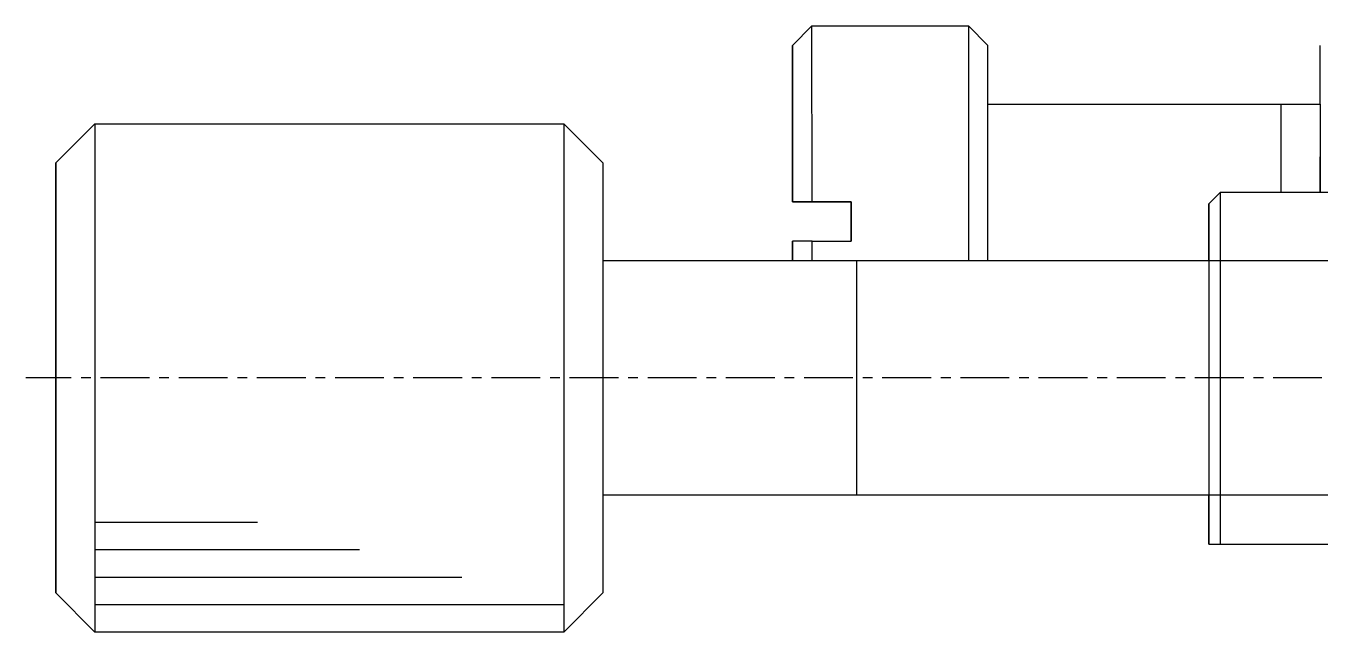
# Model space of a CAD drawing. Extents: x 73 to 304, y 18 to 225.
# Drawn here: x 73.27 to 106.38, y 69.35 to 84.85 of the extents above; entities that cross this region are included whole.
import ezdxf

# ---------------------------------------------------------------- set-up
doc = ezdxf.new("R2010")
doc.units = 0
doc.linetypes.add('CENTER', pattern=[2, 1.25, -0.25, 0.25, -0.25])
doc.layers.get('0').update_dxf_attribs({"linetype": 'CONTINUOUS'})
doc.layers.add('CENTER', color=1, linetype='CENTER')

msp = doc.modelspace()

# ---------------------------------------------------------------- linework, layer by layer
at = {"color": 7, "linetype": 'CONTINUOUS'}
for p, q in [((92.878039, 84.348982), (93.378039, 84.848982)), ((93.378039, 84.848982), (97.378039, 84.848982)), ((93.378133, 80.348982), (93.378039, 84.848982)), ((97.378039, 84.848982), (97.378134, 79.848982)), ((97.378039, 84.848982), (97.878039, 84.348982)), ((92.877954, 80.348982), (92.878039, 84.348982)), ((92.878039, 84.348982), (92.878124, 80.348982)), ((97.878124, 79.848982), (97.878039, 84.348982)), ((106.37785, 82.848982), (106.377887, 84.348982)), ((106.377887, 84.348982), (106.37821, 84.348982)), ((97.878102, 82.848982), (105.378039, 82.848982)), ((105.378094, 80.598982), (105.378039, 82.848982)), ((105.378048, 82.848982), (106.378048, 82.848982)), ((105.378103, 80.598982), (105.378048, 82.848982)), ((106.378048, 82.848982), (106.378103, 80.598982)), ((74.028732, 81.348982), (75.028732, 82.348982)), ((75.028732, 82.348982), (87.028732, 82.348982)), ((87.028732, 82.348982), (88.028732, 81.348982)), ((106.378209, 80.598982), (106.378181, 81.498982)), ((103.528732, 80.298982), (103.828732, 80.598982)), ((103.828732, 80.598982), (108.528726, 80.598982)), ((103.828773, 71.598982), (103.828732, 80.598982)), ((93.377944, 80.348982), (92.877954, 80.348982)), ((92.878124, 80.348982), (92.877954, 80.348982)), ((92.878124, 80.348982), (93.378133, 80.348982)), ((93.377944, 80.348982), (94.377944, 80.348982)), ((94.378133, 80.348982), (93.378133, 80.348982)), ((94.377944, 80.348982), (94.378133, 80.348982)), ((94.377944, 80.348982), (94.377944, 79.348982)), ((94.378133, 79.348982), (94.378133, 80.348982)), ((103.52867, 78.848982), (103.528732, 80.298982)), ((103.528732, 80.298982), (103.528757, 71.598982)), ((97.378134, 79.848982), (97.378132, 78.848982)), ((97.878122, 78.848982), (97.878124, 79.848982)), ((92.877955, 78.848982), (92.877954, 79.348982)), ((92.877954, 79.348982), (92.878124, 79.348982)), ((92.878124, 79.348982), (92.878122, 78.848982)), ((93.378133, 79.348982), (92.878124, 79.348982)), ((93.378132, 78.848982), (93.378133, 79.348982)), ((93.378133, 79.348982), (94.378133, 79.348982)), ((88.02882, 78.848982), (94.533732, 78.848982)), ((94.523732, 78.848982), (108.528796, 78.848982)), ((94.533732, 72.848982), (88.02882, 72.848982)), ((108.528796, 72.848982), (94.523732, 72.848982)), ((103.528707, 71.598982), (103.52867, 72.848982)), ((103.528757, 71.598982), (103.828773, 71.598982)), ((103.828773, 71.598982), (108.528767, 71.598982)), ((75.028732, 69.348982), (74.028732, 70.348982)), ((88.028732, 70.348982), (87.028732, 69.348982)), ((87.028732, 69.348982), (75.028732, 69.348982))]:
    msp.add_line(p, q, dxfattribs=at)
at = {"color": 9, "linetype": 'CONTINUOUS'}
for p, q in [((94.528789, 75.821812), (94.528732, 78.848982)), ((94.528732, 72.848982), (94.528789, 75.821812))]:
    msp.add_line(p, q, dxfattribs=at)
at = {"color": 3, "linetype": 'CONTINUOUS'}
for p, q in [((79.191426, 72.148982), (75.028732, 72.148982)), ((81.803861, 71.448982), (75.028732, 71.448982)), ((84.416297, 70.748982), (75.028732, 70.748982)), ((87.028732, 70.048982), (75.028732, 70.048982))]:
    msp.add_line(p, q, dxfattribs=at)
at = {"color": 7, "linetype": 'CONTINUOUS'}
for points in [[(75.028982, 82.349, 0), (75.028982, 82.347, 0), (75.028982, 82.3412, 0), (75.028982, 82.3314, 0), (75.028982, 82.3177, 0), (75.028982, 82.3001, 0), (75.028982, 82.2786, 0), (75.028982, 82.2533, 0), (75.028982, 82.2241, 0), (75.028982, 82.1911, 0), (75.028982, 82.1542, 0), (75.028982, 82.1136, 0), (75.028982, 82.0691, 0), (75.028982, 82.0209, 0), (75.028982, 81.9691, 0), (75.028982, 81.9135, 0), (75.028982, 81.8542, 0), (75.028982, 81.7914, 0), (75.028982, 81.7249, 0), (75.028982, 81.655, 0), (75.028982, 81.5815, 0), (75.028982, 81.5046, 0), (75.028982, 81.4243, 0), (75.028982, 81.3406, 0), (75.028982, 81.2536, 0), (75.028982, 81.1633, 0), (75.028982, 81.0699, 0), (75.028982, 80.9733, 0), (75.028982, 80.8736, 0), (75.028982, 80.7709, 0), (75.028982, 80.6652, 0), (75.028982, 80.5566, 0), (75.028982, 80.4452, 0), (75.028982, 80.331, 0), (75.028982, 80.2142, 0), (75.028982, 80.0946, 0), (75.028982, 79.9726, 0), (75.028982, 79.848, 0), (75.028982, 79.7211, 0), (75.028982, 79.5918, 0), (75.028982, 79.4602, 0), (75.028982, 79.3265, 0), (75.028982, 79.1907, 0), (75.028982, 79.0529, 0), (75.028982, 78.9131, 0), (75.028982, 78.7715, 0), (75.028982, 78.6281, 0), (75.028982, 78.4831, 0), (75.028982, 78.3365, 0), (75.028982, 78.1883, 0), (75.028982, 78.0388, 0), (75.028982, 77.8879, 0), (75.028982, 77.7359, 0), (75.028982, 77.5826, 0), (75.028982, 77.4284, 0), (75.028982, 77.2732, 0), (75.028982, 77.1171, 0), (75.028982, 76.9602, 0), (75.028982, 76.8027, 0), (75.028982, 76.6447, 0), (75.028982, 76.4861, 0), (75.028982, 76.3272, 0), (75.028982, 76.1679, 0), (75.028982, 76.0085, 0), (75.028982, 75.849, 0), (75.028982, 75.6895, 0), (75.028982, 75.53, 0), (75.028982, 75.3708, 0), (75.028982, 75.2119, 0), (75.028982, 75.0533, 0), (75.028982, 74.8952, 0), (75.028982, 74.7377, 0), (75.028982, 74.5809, 0), (75.028982, 74.4248, 0), (75.028982, 74.2696, 0), (75.028982, 74.1153, 0), (75.028982, 73.9621, 0), (75.028982, 73.81, 0), (75.028982, 73.6592, 0), (75.028982, 73.5096, 0), (75.028982, 73.3615, 0), (75.028982, 73.2149, 0), (75.028982, 73.0698, 0), (75.028982, 72.9265, 0), (75.028982, 72.7849, 0), (75.028982, 72.6451, 0), (75.028982, 72.5073, 0), (75.028982, 72.3715, 0), (75.028982, 72.2377, 0), (75.028982, 72.1062, 0), (75.028982, 71.9769, 0), (75.028982, 71.8499, 0), (75.028982, 71.7254, 0), (75.028982, 71.6033, 0), (75.028982, 71.4838, 0), (75.028982, 71.3669, 0), (75.028982, 71.2527, 0), (75.028982, 71.1413, 0), (75.028982, 71.0328, 0), (75.028982, 70.9271, 0), (75.028982, 70.8244, 0), (75.028982, 70.7247, 0), (75.028982, 70.6281, 0), (75.028982, 70.5346, 0), (75.028982, 70.4444, 0), (75.028982, 70.3574, 0), (75.028982, 70.2737, 0), (75.028982, 70.1934, 0), (75.028982, 70.1165, 0), (75.028982, 70.043, 0), (75.028982, 69.973, 0), (75.028982, 69.9066, 0), (75.028982, 69.8437, 0), (75.028982, 69.7845, 0), (75.028982, 69.7289, 0), (75.028982, 69.677, 0), (75.028982, 69.6288, 0), (75.028982, 69.5844, 0), (75.028982, 69.5438, 0), (75.028982, 69.5069, 0), (75.028982, 69.4739, 0), (75.028982, 69.4447, 0), (75.028982, 69.4193, 0), (75.028982, 69.3979, 0), (75.028982, 69.3803, 0), (75.028982, 69.3666, 0), (75.028982, 69.3568, 0), (75.028982, 69.3509, 0), (75.028982, 69.349, 0)], [(87.028982, 82.349, 0), (87.028982, 82.3485, 0), (87.028982, 82.347, 0), (87.028982, 82.3445, 0), (87.028982, 82.3411, 0), (87.028982, 82.3366, 0), (87.028982, 82.3312, 0), (87.028982, 82.3247, 0), (87.028982, 82.3173, 0), (87.028982, 82.3089, 0), (87.028982, 82.2995, 0), (87.028982, 82.2892, 0), (87.028982, 82.2778, 0), (87.028982, 82.2655, 0), (87.028982, 82.2522, 0), (87.028982, 82.2379, 0), (87.028982, 82.2226, 0), (87.028982, 82.2064, 0), (87.028982, 82.1892, 0), (87.028982, 82.1711, 0), (87.028982, 82.1519, 0), (87.028982, 82.1319, 0), (87.028982, 82.1108, 0), (87.028982, 82.0888, 0), (87.028982, 82.0659, 0), (87.028982, 82.042, 0), (87.028982, 82.0172, 0), (87.028982, 81.9914, 0), (87.028982, 81.9647, 0), (87.028982, 81.937, 0), (87.028982, 81.9085, 0), (87.028982, 81.879, 0), (87.028982, 81.8486, 0), (87.028982, 81.8172, 0), (87.028982, 81.785, 0), (87.028982, 81.7519, 0), (87.028982, 81.7178, 0), (87.028982, 81.6829, 0), (87.028982, 81.6471, 0), (87.028982, 81.6104, 0), (87.028982, 81.5728, 0), (87.028982, 81.5343, 0), (87.028982, 81.495, 0), (87.028982, 81.4548, 0), (87.028982, 81.4138, 0), (87.028982, 81.3719, 0), (87.028982, 81.3292, 0), (87.028982, 81.2856, 0), (87.028982, 81.2412, 0), (87.028982, 81.196, 0), (87.028982, 81.15, 0), (87.028982, 81.1032, 0), (87.028982, 81.0555, 0), (87.028982, 81.0071, 0), (87.028982, 80.9579, 0), (87.028982, 80.9079, 0), (87.028982, 80.8572, 0), (87.028982, 80.8057, 0), (87.028982, 80.7534, 0), (87.028982, 80.7004, 0), (87.028982, 80.6466, 0), (87.028982, 80.5921, 0), (87.028982, 80.5369, 0), (87.028982, 80.481, 0), (87.028982, 80.4243, 0), (87.028982, 80.367, 0), (87.028982, 80.309, 0), (87.028982, 80.2503, 0), (87.028982, 80.1909, 0), (87.028982, 80.1309, 0), (87.028982, 80.0702, 0), (87.028982, 80.0088, 0), (87.028982, 79.9469, 0), (87.028982, 79.8843, 0), (87.028982, 79.8211, 0), (87.028982, 79.7573, 0), (87.028982, 79.6929, 0), (87.028982, 79.6279, 0), (87.028982, 79.5623, 0), (87.028982, 79.4962, 0), (87.028982, 79.4295, 0), (87.028982, 79.3623, 0), (87.028982, 79.2945, 0), (87.028982, 79.2263, 0), (87.028982, 79.1575, 0), (87.028982, 79.0881, 0), (87.028982, 79.0183, 0), (87.028982, 78.9481, 0), (87.028982, 78.8773, 0), (87.028982, 78.8061, 0), (87.028982, 78.7344, 0), (87.028982, 78.6623, 0), (87.028982, 78.5898, 0), (87.028982, 78.5168, 0), (87.028982, 78.4435, 0), (87.028982, 78.3697, 0), (87.028982, 78.2956, 0), (87.028982, 78.2211, 0), (87.028982, 78.1462, 0), (87.028982, 78.071, 0), (87.028982, 77.9954, 0), (87.028982, 77.9195, 0), (87.028982, 77.8433, 0), (87.028982, 77.7668, 0), (87.028982, 77.69, 0), (87.028982, 77.6129, 0), (87.028982, 77.5356, 0), (87.028982, 77.458, 0), (87.028982, 77.3801, 0), (87.028982, 77.302, 0), (87.028982, 77.2237, 0), (87.028982, 77.1452, 0), (87.028982, 77.0665, 0), (87.028982, 76.9876, 0), (87.028982, 76.9085, 0), (87.028982, 76.8293, 0), (87.028982, 76.7499, 0), (87.028982, 76.6704, 0), (87.028982, 76.5908, 0), (87.028982, 76.511, 0), (87.028982, 76.4311, 0), (87.028982, 76.3512, 0), (87.028982, 76.2712, 0), (87.028982, 76.1911, 0), (87.028982, 76.1109, 0), (87.028982, 76.0308, 0), (87.028982, 75.9506, 0), (87.028982, 75.8703, 0), (87.028982, 75.7901, 0)], [(74.028982, 81.349, 0), (74.028982, 81.3473, 0), (74.028982, 81.3424, 0), (74.028982, 81.3341, 0), (74.028982, 81.3225, 0), (74.028982, 81.3076, 0), (74.028982, 81.2895, 0), (74.028982, 81.268, 0), (74.028982, 81.2433, 0), (74.028982, 81.2154, 0), (74.028982, 81.1842, 0), (74.028982, 81.1498, 0), (74.028982, 81.1122, 0), (74.028982, 81.0714, 0), (74.028982, 81.0275, 0), (74.028982, 80.9805, 0), (74.028982, 80.9303, 0), (74.028982, 80.8772, 0), (74.028982, 80.821, 0), (74.028982, 80.7617, 0), (74.028982, 80.6996, 0), (74.028982, 80.6345, 0), (74.028982, 80.5665, 0), (74.028982, 80.4957, 0), (74.028982, 80.4221, 0), (74.028982, 80.3457, 0), (74.028982, 80.2667, 0), (74.028982, 80.1849, 0), (74.028982, 80.1006, 0), (74.028982, 80.0137, 0), (74.028982, 79.9243, 0), (74.028982, 79.8324, 0), (74.028982, 79.7381, 0), (74.028982, 79.6415, 0), (74.028982, 79.5426, 0), (74.028982, 79.4415, 0), (74.028982, 79.3382, 0), (74.028982, 79.2328, 0), (74.028982, 79.1254, 0), (74.028982, 79.016, 0), (74.028982, 78.9047, 0), (74.028982, 78.7915, 0), (74.028982, 78.6766, 0), (74.028982, 78.56, 0), (74.028982, 78.4417, 0), (74.028982, 78.3219, 0), (74.028982, 78.2006, 0), (74.028982, 78.0778, 0), (74.028982, 77.9538, 0), (74.028982, 77.8284, 0), (74.028982, 77.7019, 0), (74.028982, 77.5743, 0), (74.028982, 77.4456, 0), (74.028982, 77.3159, 0), (74.028982, 77.1854, 0), (74.028982, 77.0541, 0), (74.028982, 76.922, 0), (74.028982, 76.7893, 0), (74.028982, 76.656, 0), (74.028982, 76.5222, 0), (74.028982, 76.3881, 0), (74.028982, 76.2536, 0), (74.028982, 76.1189, 0), (74.028982, 75.984, 0), (74.028982, 75.849, 0), (74.028982, 75.714, 0), (74.028982, 75.5791, 0), (74.028982, 75.4444, 0), (74.028982, 75.3099, 0), (74.028982, 75.1757, 0), (74.028982, 75.042, 0), (74.028982, 74.9087, 0), (74.028982, 74.776, 0), (74.028982, 74.6439, 0), (74.028982, 74.5126, 0), (74.028982, 74.382, 0), (74.028982, 74.2524, 0), (74.028982, 74.1237, 0), (74.028982, 73.9961, 0), (74.028982, 73.8695, 0), (74.028982, 73.7442, 0), (74.028982, 73.6201, 0), (74.028982, 73.4974, 0), (74.028982, 73.3761, 0), (74.028982, 73.2563, 0), (74.028982, 73.138, 0), (74.028982, 73.0214, 0), (74.028982, 72.9065, 0), (74.028982, 72.7933, 0), (74.028982, 72.682, 0), (74.028982, 72.5726, 0), (74.028982, 72.4652, 0), (74.028982, 72.3598, 0), (74.028982, 72.2565, 0), (74.028982, 72.1554, 0), (74.028982, 72.0565, 0), (74.028982, 71.9599, 0), (74.028982, 71.8656, 0), (74.028982, 71.7737, 0), (74.028982, 71.6843, 0), (74.028982, 71.5974, 0), (74.028982, 71.513, 0), (74.028982, 71.4313, 0), (74.028982, 71.3522, 0), (74.028982, 71.2759, 0), (74.028982, 71.2023, 0), (74.028982, 71.1314, 0), (74.028982, 71.0635, 0), (74.028982, 70.9984, 0), (74.028982, 70.9362, 0), (74.028982, 70.877, 0), (74.028982, 70.8208, 0), (74.028982, 70.7676, 0), (74.028982, 70.7175, 0), (74.028982, 70.6705, 0), (74.028982, 70.6266, 0), (74.028982, 70.5858, 0), (74.028982, 70.5482, 0), (74.028982, 70.5138, 0), (74.028982, 70.4826, 0), (74.028982, 70.4546, 0), (74.028982, 70.4299, 0), (74.028982, 70.4085, 0), (74.028982, 70.3903, 0), (74.028982, 70.3755, 0), (74.028982, 70.3639, 0), (74.028982, 70.3556, 0), (74.028982, 70.3506, 0), (74.028982, 70.349, 0)], [(74.028982, 75.8988, 0), (74.028982, 75.9659, 0), (74.028982, 76.033, 0), (74.028982, 76.1, 0), (74.028982, 76.167, 0), (74.028982, 76.234, 0), (74.028982, 76.3009, 0), (74.028982, 76.3678, 0), (74.028982, 76.4345, 0), (74.028982, 76.5012, 0), (74.028982, 76.5678, 0), (74.028982, 76.6343, 0), (74.028982, 76.7006, 0), (74.028982, 76.7668, 0), (74.028982, 76.8329, 0), (74.028982, 76.8989, 0), (74.028982, 76.9647, 0), (74.028982, 77.0303, 0), (74.028982, 77.0958, 0), (74.028982, 77.161, 0), (74.028982, 77.2261, 0), (74.028982, 77.291, 0), (74.028982, 77.3556, 0), (74.028982, 77.42, 0), (74.028982, 77.4842, 0), (74.028982, 77.5482, 0), (74.028982, 77.6119, 0), (74.028982, 77.6753, 0), (74.028982, 77.7384, 0), (74.028982, 77.8013, 0), (74.028982, 77.8639, 0), (74.028982, 77.9262, 0), (74.028982, 77.9882, 0), (74.028982, 78.0498, 0), (74.028982, 78.1112, 0), (74.028982, 78.1722, 0), (74.028982, 78.2328, 0), (74.028982, 78.2931, 0), (74.028982, 78.3531, 0), (74.028982, 78.4126, 0), (74.028982, 78.4718, 0), (74.028982, 78.5306, 0), (74.028982, 78.589, 0), (74.028982, 78.6469, 0), (74.028982, 78.7045, 0), (74.028982, 78.7616, 0), (74.028982, 78.8183, 0), (74.028982, 78.8746, 0), (74.028982, 78.9304, 0), (74.028982, 78.9858, 0), (74.028982, 79.0407, 0), (74.028982, 79.0951, 0), (74.028982, 79.149, 0), (74.028982, 79.2024, 0), (74.028982, 79.2554, 0), (74.028982, 79.3078, 0), (74.028982, 79.3597, 0), (74.028982, 79.4111, 0), (74.028982, 79.462, 0), (74.028982, 79.5123, 0), (74.028982, 79.5621, 0), (74.028982, 79.6113, 0), (74.028982, 79.66, 0), (74.028982, 79.7081, 0), (74.028982, 79.7556, 0), (74.028982, 79.8025, 0), (74.028982, 79.8489, 0), (74.028982, 79.8947, 0), (74.028982, 79.9398, 0), (74.028982, 79.9844, 0), (74.028982, 80.0283, 0), (74.028982, 80.0716, 0), (74.028982, 80.1143, 0), (74.028982, 80.1563, 0), (74.028982, 80.1977, 0), (74.028982, 80.2385, 0), (74.028982, 80.2786, 0), (74.028982, 80.3181, 0), (74.028982, 80.3568, 0), (74.028982, 80.3949, 0), (74.028982, 80.4324, 0), (74.028982, 80.4691, 0), (74.028982, 80.5052, 0), (74.028982, 80.5406, 0), (74.028982, 80.5752, 0), (74.028982, 80.6092, 0), (74.028982, 80.6425, 0), (74.028982, 80.675, 0), (74.028982, 80.7068, 0), (74.028982, 80.7379, 0), (74.028982, 80.7683, 0), (74.028982, 80.798, 0), (74.028982, 80.8269, 0), (74.028982, 80.855, 0), (74.028982, 80.8825, 0), (74.028982, 80.9091, 0), (74.028982, 80.935, 0), (74.028982, 80.9602, 0), (74.028982, 80.9846, 0), (74.028982, 81.0082, 0), (74.028982, 81.0311, 0), (74.028982, 81.0532, 0), (74.028982, 81.0745, 0), (74.028982, 81.0951, 0), (74.028982, 81.1148, 0), (74.028982, 81.1338, 0), (74.028982, 81.152, 0), (74.028982, 81.1694, 0), (74.028982, 81.186, 0), (74.028982, 81.2018, 0), (74.028982, 81.2169, 0), (74.028982, 81.2311, 0), (74.028982, 81.2445, 0), (74.028982, 81.2571, 0), (74.028982, 81.2689, 0), (74.028982, 81.2799, 0), (74.028982, 81.2901, 0), (74.028982, 81.2995, 0), (74.028982, 81.3081, 0), (74.028982, 81.3158, 0), (74.028982, 81.3228, 0), (74.028982, 81.3289, 0), (74.028982, 81.3342, 0), (74.028982, 81.3387, 0), (74.028982, 81.3424, 0), (74.028982, 81.3453, 0), (74.028982, 81.3473, 0), (74.028982, 81.3486, 0), (74.028982, 81.349, 0)], [(88.028982, 81.349, 0), (88.028982, 81.3486, 0), (88.028982, 81.3473, 0), (88.028982, 81.3452, 0), (88.028982, 81.3423, 0), (88.028982, 81.3385, 0), (88.028982, 81.3339, 0), (88.028982, 81.3285, 0), (88.028982, 81.3222, 0), (88.028982, 81.3151, 0), (88.028982, 81.3071, 0), (88.028982, 81.2984, 0), (88.028982, 81.2888, 0), (88.028982, 81.2783, 0), (88.028982, 81.2671, 0), (88.028982, 81.255, 0), (88.028982, 81.2421, 0), (88.028982, 81.2283, 0), (88.028982, 81.2138, 0), (88.028982, 81.1984, 0), (88.028982, 81.1822, 0), (88.028982, 81.1652, 0), (88.028982, 81.1474, 0), (88.028982, 81.1288, 0), (88.028982, 81.1094, 0), (88.028982, 81.0892, 0), (88.028982, 81.0682, 0), (88.028982, 81.0464, 0), (88.028982, 81.0238, 0), (88.028982, 81.0004, 0), (88.028982, 80.9762, 0), (88.028982, 80.9512, 0), (88.028982, 80.9255, 0), (88.028982, 80.899, 0), (88.028982, 80.8717, 0), (88.028982, 80.8437, 0), (88.028982, 80.8149, 0), (88.028982, 80.7853, 0), (88.028982, 80.755, 0), (88.028982, 80.724, 0), (88.028982, 80.6922, 0), (88.028982, 80.6596, 0), (88.028982, 80.6263, 0), (88.028982, 80.5923, 0), (88.028982, 80.5576, 0), (88.028982, 80.5222, 0), (88.028982, 80.486, 0), (88.028982, 80.4492, 0), (88.028982, 80.4116, 0), (88.028982, 80.3734, 0), (88.028982, 80.3344, 0), (88.028982, 80.2948, 0), (88.028982, 80.2545, 0), (88.028982, 80.2135, 0), (88.028982, 80.1719, 0), (88.028982, 80.1296, 0), (88.028982, 80.0866, 0), (88.028982, 80.043, 0), (88.028982, 79.9988, 0), (88.028982, 79.9539, 0), (88.028982, 79.9085, 0), (88.028982, 79.8623, 0), (88.028982, 79.8156, 0), (88.028982, 79.7683, 0), (88.028982, 79.7204, 0), (88.028982, 79.6719, 0), (88.028982, 79.6228, 0), (88.028982, 79.5731, 0), (88.028982, 79.5229, 0), (88.028982, 79.4721, 0), (88.028982, 79.4207, 0), (88.028982, 79.3688, 0), (88.028982, 79.3164, 0), (88.028982, 79.2634, 0), (88.028982, 79.21, 0), (88.028982, 79.156, 0), (88.028982, 79.1015, 0), (88.028982, 79.0465, 0), (88.028982, 78.991, 0), (88.028982, 78.9351, 0), (88.028982, 78.8787, 0), (88.028982, 78.8218, 0), (88.028982, 78.7644, 0), (88.028982, 78.7066, 0), (88.028982, 78.6484, 0), (88.028982, 78.5898, 0), (88.028982, 78.5307, 0), (88.028982, 78.4713, 0), (88.028982, 78.4114, 0), (88.028982, 78.3511, 0), (88.028982, 78.2905, 0), (88.028982, 78.2295, 0), (88.028982, 78.1681, 0), (88.028982, 78.1064, 0), (88.028982, 78.0443, 0), (88.028982, 77.9819, 0), (88.028982, 77.9192, 0), (88.028982, 77.8561, 0), (88.028982, 77.7928, 0), (88.028982, 77.7291, 0), (88.028982, 77.6652, 0), (88.028982, 77.601, 0), (88.028982, 77.5365, 0), (88.028982, 77.4717, 0), (88.028982, 77.4068, 0), (88.028982, 77.3415, 0), (88.028982, 77.2761, 0), (88.028982, 77.2104, 0), (88.028982, 77.1445, 0), (88.028982, 77.0785, 0), (88.028982, 77.0122, 0), (88.028982, 76.9458, 0), (88.028982, 76.8792, 0), (88.028982, 76.8124, 0), (88.028982, 76.7455, 0), (88.028982, 76.6785, 0), (88.028982, 76.6113, 0), (88.028982, 76.544, 0), (88.028982, 76.4766, 0), (88.028982, 76.4091, 0), (88.028982, 76.3416, 0), (88.028982, 76.2739, 0), (88.028982, 76.2062, 0), (88.028982, 76.1385, 0), (88.028982, 76.0706, 0), (88.028982, 76.0028, 0), (88.028982, 75.9349, 0), (88.028982, 75.8671, 0), (88.028982, 75.7992, 0)], [(74.028982, 70.349, 0), (74.028982, 70.3494, 0), (74.028982, 70.3507, 0), (74.028982, 70.3528, 0), (74.028982, 70.3557, 0), (74.028982, 70.3595, 0), (74.028982, 70.3641, 0), (74.028982, 70.3695, 0), (74.028982, 70.3758, 0), (74.028982, 70.3829, 0), (74.028982, 70.3908, 0), (74.028982, 70.3996, 0), (74.028982, 70.4092, 0), (74.028982, 70.4196, 0), (74.028982, 70.4309, 0), (74.028982, 70.443, 0), (74.028982, 70.4559, 0), (74.028982, 70.4696, 0), (74.028982, 70.4842, 0), (74.028982, 70.4995, 0), (74.028982, 70.5157, 0), (74.028982, 70.5327, 0), (74.028982, 70.5505, 0), (74.028982, 70.5691, 0), (74.028982, 70.5886, 0), (74.028982, 70.6088, 0), (74.028982, 70.6298, 0), (74.028982, 70.6516, 0), (74.028982, 70.6742, 0), (74.028982, 70.6976, 0), (74.028982, 70.7218, 0), (74.028982, 70.7467, 0), (74.028982, 70.7725, 0), (74.028982, 70.799, 0), (74.028982, 70.8262, 0), (74.028982, 70.8543, 0), (74.028982, 70.8831, 0), (74.028982, 70.9126, 0), (74.028982, 70.9429, 0), (74.028982, 70.974, 0), (74.028982, 71.0058, 0), (74.028982, 71.0383, 0), (74.028982, 71.0716, 0), (74.028982, 71.1056, 0), (74.028982, 71.1403, 0), (74.028982, 71.1758, 0), (74.028982, 71.2119, 0), (74.028982, 71.2488, 0), (74.028982, 71.2863, 0), (74.028982, 71.3246, 0), (74.028982, 71.3635, 0), (74.028982, 71.4032, 0), (74.028982, 71.4435, 0), (74.028982, 71.4844, 0), (74.028982, 71.5261, 0), (74.028982, 71.5684, 0), (74.028982, 71.6113, 0), (74.028982, 71.6549, 0), (74.028982, 71.6991, 0), (74.028982, 71.744, 0), (74.028982, 71.7895, 0), (74.028982, 71.8356, 0), (74.028982, 71.8823, 0), (74.028982, 71.9297, 0), (74.028982, 71.9776, 0), (74.028982, 72.0261, 0), (74.028982, 72.0752, 0), (74.028982, 72.1249, 0), (74.028982, 72.1751, 0), (74.028982, 72.2259, 0), (74.028982, 72.2772, 0), (74.028982, 72.3291, 0), (74.028982, 72.3816, 0), (74.028982, 72.4345, 0), (74.028982, 72.488, 0), (74.028982, 72.542, 0), (74.028982, 72.5965, 0), (74.028982, 72.6515, 0), (74.028982, 72.7069, 0), (74.028982, 72.7629, 0), (74.028982, 72.8193, 0), (74.028982, 72.8762, 0), (74.028982, 72.9335, 0), (74.028982, 72.9913, 0), (74.028982, 73.0495, 0), (74.028982, 73.1082, 0), (74.028982, 73.1672, 0), (74.028982, 73.2267, 0), (74.028982, 73.2866, 0), (74.028982, 73.3468, 0), (74.028982, 73.4075, 0), (74.028982, 73.4685, 0), (74.028982, 73.5299, 0), (74.028982, 73.5916, 0), (74.028982, 73.6537, 0), (74.028982, 73.7161, 0), (74.028982, 73.7788, 0), (74.028982, 73.8419, 0), (74.028982, 73.9052, 0), (74.028982, 73.9689, 0), (74.028982, 74.0328, 0), (74.028982, 74.097, 0), (74.028982, 74.1615, 0), (74.028982, 74.2262, 0), (74.028982, 74.2912, 0), (74.028982, 74.3564, 0), (74.028982, 74.4219, 0), (74.028982, 74.4875, 0), (74.028982, 74.5534, 0), (74.028982, 74.6195, 0), (74.028982, 74.6857, 0), (74.028982, 74.7522, 0), (74.028982, 74.8188, 0), (74.028982, 74.8855, 0), (74.028982, 74.9524, 0), (74.028982, 75.0195, 0), (74.028982, 75.0867, 0), (74.028982, 75.1539, 0), (74.028982, 75.2213, 0), (74.028982, 75.2888, 0), (74.028982, 75.3564, 0), (74.028982, 75.424, 0), (74.028982, 75.4917, 0), (74.028982, 75.5595, 0), (74.028982, 75.6273, 0), (74.028982, 75.6952, 0), (74.028982, 75.763, 0), (74.028982, 75.8309, 0), (74.028982, 75.8988, 0)], [(87.028982, 75.7901, 0), (87.028982, 75.7108, 0), (87.028982, 75.6315, 0), (87.028982, 75.5523, 0), (87.028982, 75.4731, 0), (87.028982, 75.394, 0), (87.028982, 75.3149, 0), (87.028982, 75.2359, 0), (87.028982, 75.157, 0), (87.028982, 75.0782, 0), (87.028982, 74.9995, 0), (87.028982, 74.9209, 0), (87.028982, 74.8425, 0), (87.028982, 74.7642, 0), (87.028982, 74.6861, 0), (87.028982, 74.6082, 0), (87.028982, 74.5304, 0), (87.028982, 74.4529, 0), (87.028982, 74.3755, 0), (87.028982, 74.2984, 0), (87.028982, 74.2215, 0), (87.028982, 74.1448, 0), (87.028982, 74.0684, 0), (87.028982, 73.9923, 0), (87.028982, 73.9164, 0), (87.028982, 73.8408, 0), (87.028982, 73.7656, 0), (87.028982, 73.6906, 0), (87.028982, 73.616, 0), (87.028982, 73.5416, 0), (87.028982, 73.4677, 0), (87.028982, 73.3941, 0), (87.028982, 73.3208, 0), (87.028982, 73.2479, 0), (87.028982, 73.1754, 0), (87.028982, 73.1034, 0), (87.028982, 73.0317, 0), (87.028982, 72.9604, 0), (87.028982, 72.8896, 0), (87.028982, 72.8192, 0), (87.028982, 72.7493, 0), (87.028982, 72.6798, 0), (87.028982, 72.6108, 0), (87.028982, 72.5423, 0), (87.028982, 72.4742, 0), (87.028982, 72.4067, 0), (87.028982, 72.3397, 0), (87.028982, 72.2732, 0), (87.028982, 72.2072, 0), (87.028982, 72.1418, 0), (87.028982, 72.077, 0), (87.028982, 72.0127, 0), (87.028982, 71.9489, 0), (87.028982, 71.8858, 0), (87.028982, 71.8232, 0), (87.028982, 71.7612, 0), (87.028982, 71.6999, 0), (87.028982, 71.6391, 0), (87.028982, 71.579, 0), (87.028982, 71.5196, 0), (87.028982, 71.4607, 0), (87.028982, 71.4025, 0), (87.028982, 71.345, 0), (87.028982, 71.2882, 0), (87.028982, 71.232, 0), (87.028982, 71.1765, 0), (87.028982, 71.1218, 0), (87.028982, 71.0677, 0), (87.028982, 71.0143, 0), (87.028982, 70.9617, 0), (87.028982, 70.9097, 0), (87.028982, 70.8586, 0), (87.028982, 70.8081, 0), (87.028982, 70.7584, 0), (87.028982, 70.7095, 0), (87.028982, 70.6613, 0), (87.028982, 70.6139, 0), (87.028982, 70.5673, 0), (87.028982, 70.5215, 0), (87.028982, 70.4764, 0), (87.028982, 70.4322, 0), (87.028982, 70.3888, 0), (87.028982, 70.3461, 0), (87.028982, 70.3043, 0), (87.028982, 70.2634, 0), (87.028982, 70.2232, 0), (87.028982, 70.1839, 0), (87.028982, 70.1455, 0), (87.028982, 70.1078, 0), (87.028982, 70.0711, 0), (87.028982, 70.0352, 0), (87.028982, 70.0002, 0), (87.028982, 69.966, 0), (87.028982, 69.9327, 0), (87.028982, 69.9003, 0), (87.028982, 69.8688, 0), (87.028982, 69.8381, 0), (87.028982, 69.8084, 0), (87.028982, 69.7796, 0), (87.028982, 69.7516, 0), (87.028982, 69.7246, 0), (87.028982, 69.6985, 0), (87.028982, 69.6733, 0), (87.028982, 69.649, 0), (87.028982, 69.6257, 0), (87.028982, 69.6032, 0), (87.028982, 69.5817, 0), (87.028982, 69.5612, 0), (87.028982, 69.5415, 0), (87.028982, 69.5229, 0), (87.028982, 69.5051, 0), (87.028982, 69.4883, 0), (87.028982, 69.4724, 0), (87.028982, 69.4575, 0), (87.028982, 69.4436, 0), (87.028982, 69.4306, 0), (87.028982, 69.4185, 0), (87.028982, 69.4074, 0), (87.028982, 69.3973, 0), (87.028982, 69.3881, 0), (87.028982, 69.3799, 0), (87.028982, 69.3727, 0), (87.028982, 69.3664, 0), (87.028982, 69.3611, 0), (87.028982, 69.3567, 0), (87.028982, 69.3533, 0), (87.028982, 69.3509, 0), (87.028982, 69.3495, 0), (87.028982, 69.349, 0)], [(88.028982, 75.7992, 0), (88.028982, 75.7321, 0), (88.028982, 75.665, 0), (88.028982, 75.5979, 0), (88.028982, 75.5309, 0), (88.028982, 75.464, 0), (88.028982, 75.397, 0), (88.028982, 75.3302, 0), (88.028982, 75.2634, 0), (88.028982, 75.1968, 0), (88.028982, 75.1302, 0), (88.028982, 75.0637, 0), (88.028982, 74.9973, 0), (88.028982, 74.9311, 0), (88.028982, 74.865, 0), (88.028982, 74.7991, 0), (88.028982, 74.7333, 0), (88.028982, 74.6677, 0), (88.028982, 74.6022, 0), (88.028982, 74.5369, 0), (88.028982, 74.4719, 0), (88.028982, 74.407, 0), (88.028982, 74.3424, 0), (88.028982, 74.2779, 0), (88.028982, 74.2137, 0), (88.028982, 74.1498, 0), (88.028982, 74.0861, 0), (88.028982, 74.0227, 0), (88.028982, 73.9595, 0), (88.028982, 73.8966, 0), (88.028982, 73.834, 0), (88.028982, 73.7718, 0), (88.028982, 73.7098, 0), (88.028982, 73.6481, 0), (88.028982, 73.5868, 0), (88.028982, 73.5258, 0), (88.028982, 73.4651, 0), (88.028982, 73.4048, 0), (88.028982, 73.3449, 0), (88.028982, 73.2854, 0), (88.028982, 73.2262, 0), (88.028982, 73.1674, 0), (88.028982, 73.109, 0), (88.028982, 73.051, 0), (88.028982, 72.9935, 0), (88.028982, 72.9363, 0), (88.028982, 72.8796, 0), (88.028982, 72.8234, 0), (88.028982, 72.7675, 0), (88.028982, 72.7122, 0), (88.028982, 72.6573, 0), (88.028982, 72.6029, 0), (88.028982, 72.549, 0), (88.028982, 72.4955, 0), (88.028982, 72.4426, 0), (88.028982, 72.3902, 0), (88.028982, 72.3382, 0), (88.028982, 72.2868, 0), (88.028982, 72.236, 0), (88.028982, 72.1857, 0), (88.028982, 72.1359, 0), (88.028982, 72.0867, 0), (88.028982, 72.038, 0), (88.028982, 71.9899, 0), (88.028982, 71.9424, 0), (88.028982, 71.8954, 0), (88.028982, 71.8491, 0), (88.028982, 71.8033, 0), (88.028982, 71.7581, 0), (88.028982, 71.7136, 0), (88.028982, 71.6697, 0), (88.028982, 71.6264, 0), (88.028982, 71.5837, 0), (88.028982, 71.5416, 0), (88.028982, 71.5002, 0), (88.028982, 71.4595, 0), (88.028982, 71.4194, 0), (88.028982, 71.3799, 0), (88.028982, 71.3411, 0), (88.028982, 71.303, 0), (88.028982, 71.2656, 0), (88.028982, 71.2288, 0), (88.028982, 71.1928, 0), (88.028982, 71.1574, 0), (88.028982, 71.1227, 0), (88.028982, 71.0888, 0), (88.028982, 71.0555, 0), (88.028982, 71.023, 0), (88.028982, 70.9911, 0), (88.028982, 70.96, 0), (88.028982, 70.9296, 0), (88.028982, 70.9, 0), (88.028982, 70.8711, 0), (88.028982, 70.8429, 0), (88.028982, 70.8155, 0), (88.028982, 70.7888, 0), (88.028982, 70.7629, 0), (88.028982, 70.7378, 0), (88.028982, 70.7134, 0), (88.028982, 70.6897, 0), (88.028982, 70.6669, 0), (88.028982, 70.6448, 0), (88.028982, 70.6234, 0), (88.028982, 70.6029, 0), (88.028982, 70.5831, 0), (88.028982, 70.5642, 0), (88.028982, 70.546, 0), (88.028982, 70.5286, 0), (88.028982, 70.5119, 0), (88.028982, 70.4961, 0), (88.028982, 70.4811, 0), (88.028982, 70.4669, 0), (88.028982, 70.4535, 0), (88.028982, 70.4409, 0), (88.028982, 70.429, 0), (88.028982, 70.418, 0), (88.028982, 70.4078, 0), (88.028982, 70.3985, 0), (88.028982, 70.3899, 0), (88.028982, 70.3821, 0), (88.028982, 70.3752, 0), (88.028982, 70.369, 0), (88.028982, 70.3637, 0), (88.028982, 70.3592, 0), (88.028982, 70.3555, 0), (88.028982, 70.3527, 0), (88.028982, 70.3506, 0), (88.028982, 70.3494, 0), (88.028982, 70.349, 0)]]:
    msp.add_polyline3d(points, dxfattribs=at)
at = {"layer": 'CENTER', "color": 1, "linetype": 'CENTER'}
msp.add_line((130.426096, 75.848982), (73.265431, 75.848982), dxfattribs=at)

doc.saveas('drawing.dxf')
